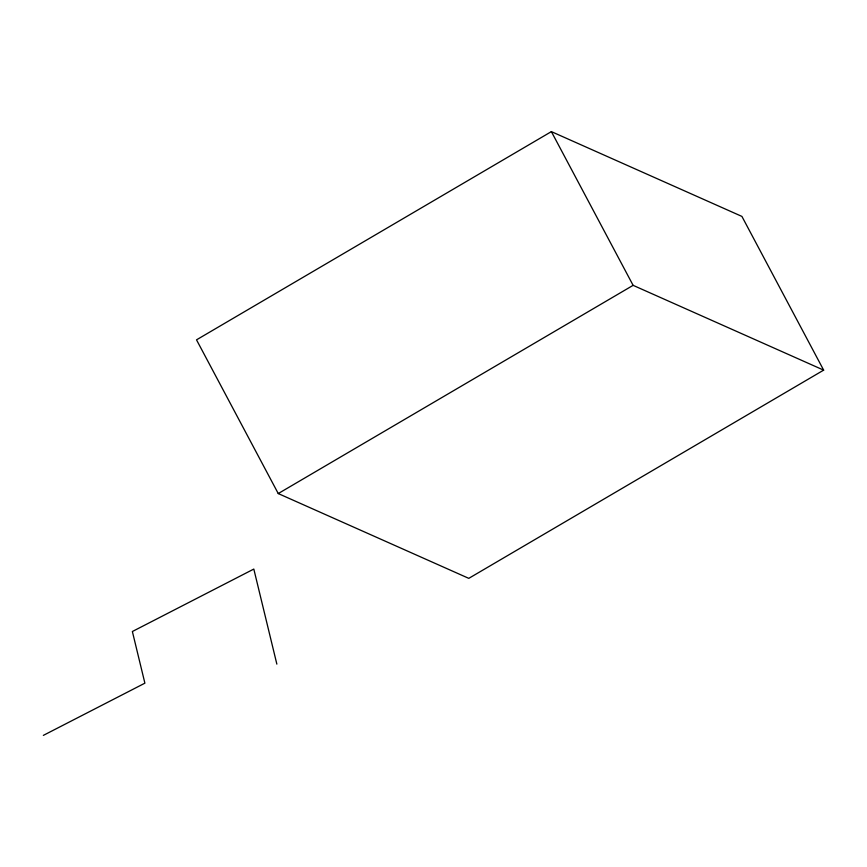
<?xml version="1.0" encoding="UTF-8"?>
<svg xmlns="http://www.w3.org/2000/svg" width="867" height="867" viewBox="0 0 867 867"><rect width="100%" height="100%" fill="white"/><g stroke="black" fill="none" stroke-linecap="round" stroke-linejoin="round"><path stroke-width="1.3" d="M551.379 131.621L196.516 339.842L278.253 493.561L468.787 578.354L823.65 370.133L741.914 216.414L551.379 131.621L633.116 285.341L823.65 370.133M278.253 493.561L633.116 285.341M43.35 735.379L144.887 683.174L132.369 631.512L253.814 569.066L276.855 664.122"/></g></svg>
